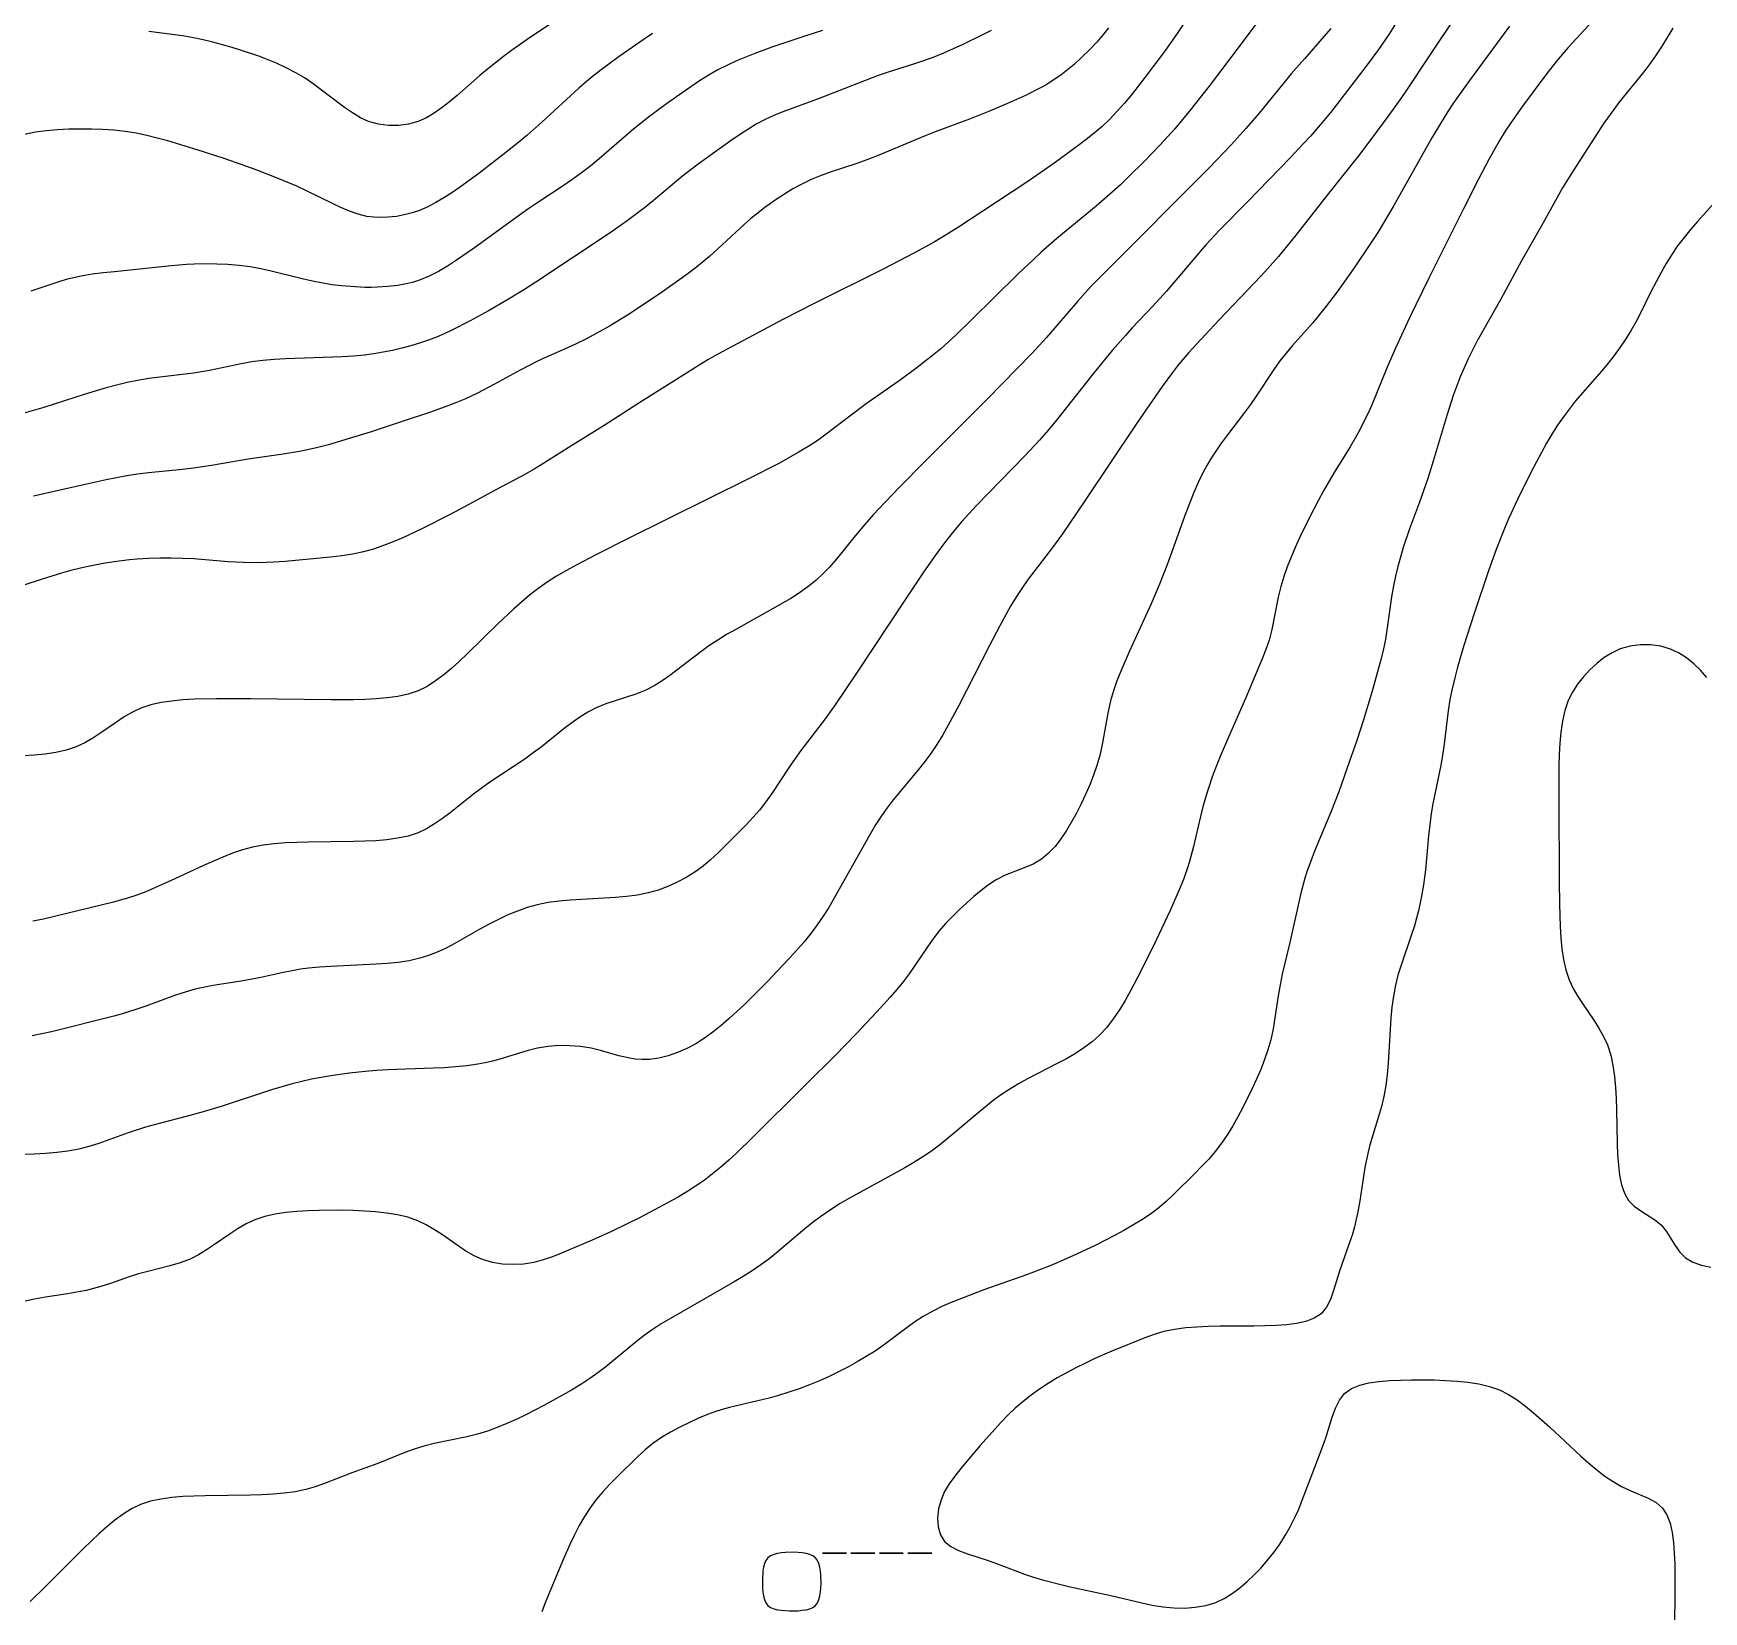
# Model space of a CAD drawing. Header units: metres. Extents: x 560466 to 562029, y 8123360 to 8125060.
# Drawn here: x 561343.6 to 561710.3, y 8123609.7 to 8123956.1 of the extents above; entities that cross this region are included whole.
import ezdxf

# ---------------------------------------------------------------- set-up
doc = ezdxf.new("R2010")
doc.units = ezdxf.units.M
doc.header["$MEASUREMENT"] = 0
doc.layers.add('Unknown_Line_Type', color=7, linetype='Continuous')

msp = doc.modelspace()

# ---------------------------------------------------------------- linework, layer by layer
at = {"layer": 'Unknown_Line_Type', "color": 18, "true_color": 0x000000}
for points in [[(561617.31, 8123965.29, 4135), (561609, 8123954.16, 4135), (561601.75, 8123944.57, 4135), (561597.31, 8123938.89, 4135), (561594.23, 8123935.2, 4135), (561590.94, 8123931.58, 4135), (561587.53, 8123928.06, 4135), (561584.03, 8123924.62, 4135), (561582.26, 8123922.93, 4135), (561580.46, 8123921.27, 4135), (561576.93, 8123918.19, 4135), (561568.33, 8123911.11, 4135), (561564.89, 8123908.09, 4135), (561563.16, 8123906.5, 4135), (561559.75, 8123903.25, 4135), (561549.68, 8123893.33, 4135), (561546.28, 8123890.07, 4135), (561542.81, 8123886.91, 4135), (561541.02, 8123885.39, 4135), (561537.65, 8123882.76, 4135), (561534.2, 8123880.24, 4135), (561526.42, 8123874.78, 4135), (561522.88, 8123872.14, 4135), (561517.68, 8123868.14, 4135), (561515.9, 8123866.87, 4135), (561513.84, 8123865.52, 4135), (561511.72, 8123864.24, 4135), (561507.38, 8123861.82, 4135), (561500.75, 8123858.39, 4135), (561473.89, 8123845.1, 4135), (561467.2, 8123841.73, 4135), (561462.79, 8123839.41, 4135), (561460.62, 8123838.2, 4135), (561458.48, 8123836.95, 4135), (561456.39, 8123835.63, 4135), (561454.36, 8123834.23, 4135), (561452.52, 8123832.8, 4135), (561450.73, 8123831.29, 4135), (561448.99, 8123829.72, 4135), (561445.57, 8123826.48, 4135), (561438.86, 8123819.9, 4135), (561437.16, 8123818.3, 4135), (561435.44, 8123816.77, 4135), (561433.69, 8123815.31, 4135), (561431.89, 8123813.97, 4135), (561430.03, 8123812.79, 4135), (561428.07, 8123811.82, 4135), (561425.89, 8123811.08, 4135), (561423.6, 8123810.57, 4135), (561421.24, 8123810.24, 4135), (561418.83, 8123810.03, 4135), (561416.38, 8123809.9, 4135), (561413.91, 8123809.84, 4135), (561408.92, 8123809.82, 4135), (561391.32, 8123810.04, 4135), (561383.82, 8123810.06, 4135), (561378.87, 8123809.94, 4135), (561376.43, 8123809.8, 4135), (561374.02, 8123809.57, 4135), (561371.67, 8123809.22, 4135), (561369.38, 8123808.71, 4135), (561367.18, 8123807.97, 4135), (561365.33, 8123807.1, 4135), (561363.55, 8123806.07, 4135), (561361.81, 8123804.93, 4135), (561358.38, 8123802.56, 4135), (561356.64, 8123801.42, 4135), (561354.86, 8123800.39, 4135), (561353.01, 8123799.52, 4135), (561350.81, 8123798.78, 4135), (561348.53, 8123798.27, 4135), (561346.17, 8123797.92, 4135), (561343.77, 8123797.69, 4135), (561341.33, 8123797.54, 4135)], [(561689.56, 8123962.79, 4110), (561680.59, 8123953.06, 4110), (561678.04, 8123950.07, 4110), (561675.89, 8123947.36, 4110), (561670.56, 8123940.13, 4110), (561668.01, 8123936.54, 4110), (561666.79, 8123934.71, 4110), (561665.52, 8123932.65, 4110), (561663.14, 8123928.44, 4110), (561660.87, 8123924.15, 4110), (561657.58, 8123917.65, 4110), (561650, 8123902.41, 4110), (561645.74, 8123893.67, 4110), (561642.67, 8123887.07, 4110), (561640.86, 8123882.83, 4110), (561637.54, 8123874.74, 4110), (561636.65, 8123872.75, 4110), (561635.75, 8123870.9, 4110), (561634.81, 8123869.07, 4110), (561633.82, 8123867.27, 4110), (561632.69, 8123865.38, 4110), (561629.21, 8123859.74, 4110), (561626.9, 8123855.72, 4110), (561625.79, 8123853.68, 4110), (561623.66, 8123849.56, 4110), (561621.63, 8123845.39, 4110), (561620.67, 8123843.3, 4110), (561619.76, 8123841.18, 4110), (561618.92, 8123839.06, 4110), (561618.16, 8123836.91, 4110), (561617.5, 8123834.74, 4110), (561616.93, 8123832.38, 4110), (561615.5, 8123825.26, 4110), (561614.9, 8123822.93, 4110), (561614.21, 8123820.87, 4110), (561613.43, 8123818.83, 4110), (561609.77, 8123810.09, 4110), (561606.01, 8123801.64, 4110), (561604.17, 8123797.38, 4110), (561603.28, 8123795.16, 4110), (561602.44, 8123792.92, 4110), (561601.67, 8123790.66, 4110), (561600.96, 8123788.38, 4110), (561600.39, 8123786.3, 4110), (561599.87, 8123784.2, 4110), (561598.33, 8123777.59, 4110), (561597.44, 8123774.31, 4110), (561596.92, 8123772.69, 4110), (561596.1, 8123770.38, 4110), (561595.2, 8123768.11, 4110), (561593.23, 8123763.6, 4110), (561590.07, 8123756.9, 4110), (561586.77, 8123750.28, 4110), (561584.48, 8123745.94, 4110), (561583.29, 8123743.83, 4110), (561582.04, 8123741.77, 4110), (561580.71, 8123739.79, 4110), (561579.28, 8123737.91, 4110), (561577.7, 8123736.19, 4110), (561576.05, 8123734.73, 4110), (561574.26, 8123733.4, 4110), (561572.38, 8123732.18, 4110), (561570.42, 8123731.03, 4110), (561568.42, 8123729.95, 4110), (561561.86, 8123726.63, 4110), (561559.92, 8123725.54, 4110), (561558.02, 8123724.38, 4110), (561556.17, 8123723.15, 4110), (561554.36, 8123721.84, 4110), (561552.64, 8123720.5, 4110), (561550.94, 8123719.11, 4110), (561545.95, 8123714.84, 4110), (561542.56, 8123712.07, 4110), (561540.81, 8123710.76, 4110), (561538.9, 8123709.47, 4110), (561536.94, 8123708.25, 4110), (561534.95, 8123707.09, 4110), (561522.76, 8123700.4, 4110), (561520.77, 8123699.23, 4110), (561518.81, 8123698.01, 4110), (561516.9, 8123696.72, 4110), (561515.15, 8123695.42, 4110), (561513.44, 8123694.06, 4110), (561506.75, 8123688.42, 4110), (561505.04, 8123687.06, 4110), (561503.3, 8123685.75, 4110), (561501.4, 8123684.45, 4110), (561499.46, 8123683.22, 4110), (561497.48, 8123682.03, 4110), (561483.49, 8123674.03, 4110), (561481.46, 8123672.82, 4110), (561479.47, 8123671.54, 4110), (561477.71, 8123670.28, 4110), (561475.99, 8123668.95, 4110), (561469.26, 8123663.4, 4110), (561467.55, 8123662.06, 4110), (561465.78, 8123660.79, 4110), (561463.8, 8123659.51, 4110), (561461.76, 8123658.3, 4110), (561455.68, 8123654.93, 4110), (561451.69, 8123652.84, 4110), (561449.62, 8123651.84, 4110), (561447.53, 8123650.91, 4110), (561445.41, 8123650.04, 4110), (561443.27, 8123649.27, 4110), (561441.11, 8123648.6, 4110), (561438.75, 8123648.03, 4110), (561431.62, 8123646.59, 4110), (561429.29, 8123645.99, 4110), (561427.22, 8123645.32, 4110), (561425.18, 8123644.55, 4110), (561419.22, 8123642.19, 4110), (561413.52, 8123640.1, 4110), (561407.54, 8123637.79, 4110), (561405.49, 8123637.06, 4110), (561403.41, 8123636.45, 4110), (561401.05, 8123635.95, 4110), (561398.64, 8123635.62, 4110), (561396.2, 8123635.4, 4110), (561393.74, 8123635.26, 4110), (561391.26, 8123635.19, 4110), (561381.29, 8123635.08, 4110), (561378.82, 8123635.02, 4110), (561376.37, 8123634.9, 4110), (561373.96, 8123634.7, 4110), (561371.59, 8123634.37, 4110), (561369.3, 8123633.88, 4110), (561367.11, 8123633.15, 4110), (561365.15, 8123632.19, 4110), (561363.28, 8123631.02, 4110), (561361.47, 8123629.69, 4110), (561359.72, 8123628.24, 4110), (561357.99, 8123626.71, 4110), (561354.61, 8123623.49, 4110), (561346.26, 8123615.16, 4110), (561342.86, 8123611.88, 4110)], [(561463.09, 8123962.23, 4165), (561451.98, 8123954.77, 4165), (561448.57, 8123952.41, 4165), (561446.79, 8123951.09, 4165), (561443.3, 8123948.31, 4165), (561441.6, 8123946.87, 4165), (561436.64, 8123942.54, 4165), (561434.98, 8123941.15, 4165), (561433.31, 8123939.84, 4165), (561431.61, 8123938.64, 4165), (561429.87, 8123937.6, 4165), (561428.06, 8123936.78, 4165), (561425.93, 8123936.18, 4165), (561423.74, 8123935.9, 4165), (561421.53, 8123935.91, 4165), (561419.33, 8123936.21, 4165), (561417.2, 8123936.82, 4165), (561415.38, 8123937.64, 4165), (561413.62, 8123938.67, 4165), (561411.9, 8123939.85, 4165), (561405.05, 8123945.06, 4165), (561403.25, 8123946.29, 4165), (561401.22, 8123947.5, 4165), (561399.12, 8123948.6, 4165), (561396.97, 8123949.6, 4165), (561394.77, 8123950.51, 4165), (561393.08, 8123951.13, 4165), (561389.31, 8123952.4, 4165), (561387.22, 8123953.05, 4165), (561383.01, 8123954.23, 4165), (561380.89, 8123954.74, 4165), (561378.76, 8123955.18, 4165), (561376.31, 8123955.59, 4165), (561368.93, 8123956.56, 4165)], [(561596.03, 8123958.13, 4140), (561594.71, 8123956.13, 4140), (561591.95, 8123952.2, 4140), (561587.64, 8123946.43, 4140), (561584.67, 8123942.67, 4140), (561583.15, 8123940.84, 4140), (561581.58, 8123939.05, 4140), (561579.95, 8123937.33, 4140), (561578.25, 8123935.69, 4140), (561576.54, 8123934.22, 4140), (561574.77, 8123932.83, 4140), (561572.95, 8123931.47, 4140), (561567.94, 8123927.83, 4140), (561564.81, 8123925.62, 4140), (561561.71, 8123923.51, 4140), (561552.09, 8123917.1, 4140), (561546.69, 8123913.6, 4140), (561543.05, 8123911.35, 4140), (561541.2, 8123910.26, 4140), (561536.89, 8123907.87, 4140), (561530.33, 8123904.47, 4140), (561514.89, 8123896.74, 4140), (561508.3, 8123893.39, 4140), (561493.74, 8123885.61, 4140), (561491.67, 8123884.44, 4140), (561489.78, 8123883.31, 4140), (561484.19, 8123879.76, 4140), (561477.36, 8123875.49, 4140), (561468.92, 8123870.04, 4140), (561461.02, 8123865.19, 4140), (561455.43, 8123861.64, 4140), (561453.54, 8123860.5, 4140), (561451.46, 8123859.33, 4140), (561445.15, 8123855.94, 4140), (561439.22, 8123852.68, 4140), (561435.11, 8123850.51, 4140), (561428.88, 8123847.38, 4140), (561424.68, 8123845.43, 4140), (561422.56, 8123844.52, 4140), (561420.43, 8123843.68, 4140), (561418.28, 8123842.94, 4140), (561416.09, 8123842.31, 4140), (561413.7, 8123841.81, 4140), (561411.28, 8123841.44, 4140), (561408.84, 8123841.15, 4140), (561398.85, 8123840.21, 4140), (561396.38, 8123840.05, 4140), (561393.04, 8123839.92, 4140), (561389.7, 8123839.95, 4140), (561386.35, 8123840.14, 4140), (561378.79, 8123840.75, 4140), (561376.31, 8123840.88, 4140), (561373.83, 8123840.95, 4140), (561371.35, 8123840.95, 4140), (561368.87, 8123840.88, 4140), (561366.4, 8123840.71, 4140), (561364.71, 8123840.55, 4140), (561361.33, 8123840.11, 4140), (561358.88, 8123839.73, 4140), (561355.59, 8123839.11, 4140), (561353.95, 8123838.74, 4140), (561351.83, 8123838.21, 4140), (561349.73, 8123837.62, 4140), (561345.54, 8123836.34, 4140), (561336.83, 8123833.47, 4140)], [(561656.1, 8123960.18, 4120), (561650.11, 8123951.31, 4120), (561645.09, 8123943.69, 4120), (561643.83, 8123941.84, 4120), (561641.24, 8123938.2, 4120), (561637.27, 8123932.82, 4120), (561634.55, 8123929.25, 4120), (561627.65, 8123920.6, 4120), (561620.79, 8123911.81, 4120), (561617.02, 8123907.19, 4120), (561614.59, 8123904.43, 4120), (561613.09, 8123902.81, 4120), (561603.93, 8123893.26, 4120), (561599.91, 8123888.96, 4120), (561597.27, 8123886.06, 4120), (561596, 8123884.58, 4120), (561594.82, 8123883.14, 4120), (561593.68, 8123881.67, 4120), (561591.47, 8123878.65, 4120), (561585.89, 8123870.58, 4120), (561574.32, 8123853.3, 4120), (561569.56, 8123846.3, 4120), (561567.37, 8123843.26, 4120), (561562.03, 8123836.3, 4120), (561560.76, 8123834.52, 4120), (561559.43, 8123832.48, 4120), (561558.16, 8123830.39, 4120), (561555.77, 8123826.11, 4120), (561553.5, 8123821.74, 4120), (561546.81, 8123808.56, 4120), (561544.47, 8123804.24, 4120), (561543.25, 8123802.12, 4120), (561541.97, 8123800.05, 4120), (561540.61, 8123798.03, 4120), (561539.31, 8123796.28, 4120), (561537.96, 8123794.56, 4120), (561532.39, 8123787.84, 4120), (561531.06, 8123786.12, 4120), (561529.8, 8123784.35, 4120), (561528.52, 8123782.36, 4120), (561527.32, 8123780.32, 4120), (561520.55, 8123768.28, 4120), (561518.22, 8123764.27, 4120), (561517, 8123762.32, 4120), (561515.7, 8123760.41, 4120), (561514.29, 8123758.54, 4120), (561512.81, 8123756.72, 4120), (561509.7, 8123753.2, 4120), (561508.09, 8123751.47, 4120), (561504.82, 8123748.06, 4120), (561499.79, 8123743.04, 4120), (561496.35, 8123739.83, 4120), (561494.59, 8123738.3, 4120), (561492.78, 8123736.85, 4120), (561490.92, 8123735.51, 4120), (561489.01, 8123734.32, 4120), (561487.05, 8123733.28, 4120), (561485.04, 8123732.39, 4120), (561483, 8123731.66, 4120), (561480.93, 8123731.13, 4120), (561478.84, 8123730.85, 4120), (561477.29, 8123730.83, 4120), (561475.73, 8123730.96, 4120), (561474.18, 8123731.21, 4120), (561472.15, 8123731.69, 4120), (561468.09, 8123732.82, 4120), (561466.03, 8123733.32, 4120), (561463.7, 8123733.69, 4120), (561461.35, 8123733.88, 4120), (561458.98, 8123733.9, 4120), (561456.62, 8123733.73, 4120), (561454.29, 8123733.37, 4120), (561452.22, 8123732.87, 4120), (561446.03, 8123730.95, 4120), (561444.43, 8123730.52, 4120), (561442.8, 8123730.14, 4120), (561441.16, 8123729.82, 4120), (561438.73, 8123729.47, 4120), (561436.29, 8123729.22, 4120), (561433.82, 8123729.05, 4120), (561431.34, 8123728.93, 4120), (561421.38, 8123728.58, 4120), (561418.9, 8123728.44, 4120), (561416.42, 8123728.25, 4120), (561413.02, 8123727.86, 4120), (561408.88, 8123727.27, 4120), (561404.63, 8123726.51, 4120), (561402.52, 8123726.05, 4120), (561400.42, 8123725.53, 4120), (561398.12, 8123724.88, 4120), (561395.84, 8123724.17, 4120), (561385.04, 8123720.62, 4120), (561380.85, 8123719.35, 4120), (561377.12, 8123718.33, 4120), (561371.47, 8123716.91, 4120), (561368.2, 8123715.99, 4120), (561364.4, 8123714.74, 4120), (561357.92, 8123712.43, 4120), (561355.75, 8123711.75, 4120), (561353.55, 8123711.18, 4120), (561351.15, 8123710.74, 4120), (561348.72, 8123710.43, 4120), (561346.26, 8123710.23, 4120), (561343.78, 8123710.1, 4120), (561338.8, 8123709.99, 4120)], [(561553.92, 8123956.81, 4150), (561551.87, 8123955.73, 4150), (561547.7, 8123953.7, 4150), (561543.45, 8123951.83, 4150), (561541.29, 8123950.96, 4150), (561539.02, 8123950.13, 4150), (561537.04, 8123949.46, 4150), (561531.07, 8123947.55, 4150), (561529.09, 8123946.87, 4150), (561524.75, 8123945.24, 4150), (561516.13, 8123941.82, 4150), (561508.15, 8123938.89, 4150), (561506.2, 8123938.09, 4150), (561504.29, 8123937.21, 4150), (561502.32, 8123936.18, 4150), (561500.45, 8123935.06, 4150), (561498.62, 8123933.87, 4150), (561496.82, 8123932.64, 4150), (561493.18, 8123930.08, 4150), (561489.53, 8123927.43, 4150), (561486.19, 8123924.86, 4150), (561479.23, 8123919.03, 4150), (561477.51, 8123917.64, 4150), (561474, 8123914.96, 4150), (561470.25, 8123912.36, 4150), (561453.91, 8123901.54, 4150), (561451.43, 8123899.93, 4150), (561447.53, 8123897.55, 4150), (561443.49, 8123895.24, 4150), (561439.47, 8123893.04, 4150), (561435.46, 8123890.98, 4150), (561433.76, 8123890.19, 4150), (561432.07, 8123889.46, 4150), (561430.36, 8123888.78, 4150), (561428.62, 8123888.17, 4150), (561426.47, 8123887.52, 4150), (561424.47, 8123887, 4150), (561422.45, 8123886.54, 4150), (561420.41, 8123886.13, 4150), (561418.37, 8123885.79, 4150), (561416.31, 8123885.52, 4150), (561413.84, 8123885.28, 4150), (561411.36, 8123885.13, 4150), (561398.91, 8123884.69, 4150), (561396.44, 8123884.55, 4150), (561393.98, 8123884.33, 4150), (561391.53, 8123884.02, 4150), (561389.2, 8123883.61, 4150), (561382.25, 8123882.15, 4150), (561380.49, 8123881.84, 4150), (561378.73, 8123881.56, 4150), (561376.28, 8123881.24, 4150), (561368.92, 8123880.36, 4150), (561366.48, 8123879.97, 4150), (561364.16, 8123879.49, 4150), (561361.86, 8123878.93, 4150), (561359.56, 8123878.3, 4150), (561354.99, 8123876.93, 4150), (561345.87, 8123874.03, 4150), (561341.29, 8123872.69, 4150)], [(561667.72, 8123957.7, 4115), (561658.89, 8123945.8, 4115), (561656.48, 8123942.41, 4115), (561655.3, 8123940.7, 4115), (561654.15, 8123938.97, 4115), (561652.53, 8123936.38, 4115), (561650.66, 8123933.24, 4115), (561642.3, 8123918.38, 4115), (561639.98, 8123914.4, 4115), (561638.77, 8123912.46, 4115), (561637.17, 8123909.98, 4115), (561633.59, 8123904.65, 4115), (561629.87, 8123899.41, 4115), (561627.23, 8123895.95, 4115), (561624.43, 8123892.54, 4115), (561620.08, 8123887.62, 4115), (561618.66, 8123885.97, 4115), (561617.31, 8123884.27, 4115), (561615.94, 8123882.37, 4115), (561612.07, 8123876.47, 4115), (561610.82, 8123874.66, 4115), (561609.53, 8123872.89, 4115), (561605.55, 8123867.69, 4115), (561604.26, 8123865.93, 4115), (561603.21, 8123864.41, 4115), (561602.21, 8123862.85, 4115), (561601.27, 8123861.26, 4115), (561600.39, 8123859.63, 4115), (561599.35, 8123857.51, 4115), (561598.4, 8123855.34, 4115), (561596.66, 8123850.91, 4115), (561592.61, 8123839.65, 4115), (561590.87, 8123835.19, 4115), (561589.02, 8123830.92, 4115), (561584.16, 8123820.37, 4115), (561582.34, 8123816.12, 4115), (561581.51, 8123813.98, 4115), (561580.77, 8123811.82, 4115), (561580.13, 8123809.63, 4115), (561579.59, 8123807.25, 4115), (561578.29, 8123800.01, 4115), (561577.75, 8123797.63, 4115), (561577.11, 8123795.44, 4115), (561576.37, 8123793.29, 4115), (561575.53, 8123791.16, 4115), (561574.62, 8123789.06, 4115), (561573.65, 8123787, 4115), (561572.63, 8123784.98, 4115), (561571.55, 8123783.01, 4115), (561570.42, 8123781.11, 4115), (561569.21, 8123779.31, 4115), (561567.92, 8123777.64, 4115), (561566.51, 8123776.14, 4115), (561564.96, 8123774.86, 4115), (561563.11, 8123773.78, 4115), (561561.12, 8123772.91, 4115), (561557, 8123771.3, 4115), (561555.01, 8123770.32, 4115), (561553.31, 8123769.24, 4115), (561551.69, 8123767.99, 4115), (561550.11, 8123766.63, 4115), (561546.97, 8123763.77, 4115), (561545.41, 8123762.29, 4115), (561543.91, 8123760.76, 4115), (561542.49, 8123759.14, 4115), (561541.08, 8123757.31, 4115), (561539.76, 8123755.39, 4115), (561537.16, 8123751.49, 4115), (561535.89, 8123749.7, 4115), (561534.55, 8123747.95, 4115), (561533.18, 8123746.25, 4115), (561531.75, 8123744.58, 4115), (561528.8, 8123741.32, 4115), (561524.27, 8123736.51, 4115), (561519.65, 8123731.71, 4115), (561513.12, 8123725.29, 4115), (561501.41, 8123713.65, 4115), (561498.01, 8123710.39, 4115), (561496.29, 8123708.79, 4115), (561494.53, 8123707.24, 4115), (561492.73, 8123705.75, 4115), (561490.88, 8123704.33, 4115), (561488.98, 8123703.02, 4115), (561487.03, 8123701.78, 4115), (561485.03, 8123700.6, 4115), (561480.95, 8123698.36, 4115), (561476.81, 8123696.2, 4115), (561470.52, 8123693.11, 4115), (561466.29, 8123691.17, 4115), (561459.57, 8123688.36, 4115), (561457.55, 8123687.56, 4115), (561455.52, 8123686.86, 4115), (561453.48, 8123686.31, 4115), (561451.19, 8123685.94, 4115), (561448.89, 8123685.83, 4115), (561446.6, 8123685.94, 4115), (561444.36, 8123686.31, 4115), (561442.19, 8123686.96, 4115), (561440.35, 8123687.79, 4115), (561438.57, 8123688.8, 4115), (561436.84, 8123689.94, 4115), (561433.4, 8123692.34, 4115), (561431.65, 8123693.5, 4115), (561429.86, 8123694.56, 4115), (561428.01, 8123695.46, 4115), (561425.8, 8123696.23, 4115), (561423.5, 8123696.77, 4115), (561421.14, 8123697.15, 4115), (561418.73, 8123697.42, 4115), (561416.28, 8123697.59, 4115), (561413.82, 8123697.7, 4115), (561411.34, 8123697.76, 4115), (561406.37, 8123697.73, 4115), (561403.91, 8123697.65, 4115), (561401.46, 8123697.5, 4115), (561399.05, 8123697.26, 4115), (561396.69, 8123696.9, 4115), (561394.39, 8123696.39, 4115), (561392.19, 8123695.65, 4115), (561390.33, 8123694.78, 4115), (561388.54, 8123693.74, 4115), (561386.8, 8123692.6, 4115), (561383.35, 8123690.21, 4115), (561381.62, 8123689.05, 4115), (561379.84, 8123687.98, 4115), (561378, 8123687.05, 4115), (561375.83, 8123686.22, 4115), (561373.58, 8123685.55, 4115), (561368.97, 8123684.41, 4115), (561366.66, 8123683.78, 4115), (561364.6, 8123683.12, 4115), (561360.48, 8123681.7, 4115), (561358.39, 8123681.02, 4115), (561356.78, 8123680.57, 4115), (561355.15, 8123680.17, 4115), (561353.5, 8123679.82, 4115), (561351.07, 8123679.41, 4115), (561346.21, 8123678.68, 4115), (561343.81, 8123678.25, 4115), (561341.45, 8123677.7, 4115)], [(561516.88, 8123956.81, 4155), (561513.19, 8123955.61, 4155), (561505.76, 8123953.09, 4155), (561502, 8123951.73, 4155), (561500.14, 8123951.01, 4155), (561497.97, 8123950.09, 4155), (561495.85, 8123949.1, 4155), (561493.76, 8123948.04, 4155), (561491.72, 8123946.89, 4155), (561489.86, 8123945.74, 4155), (561486.23, 8123943.26, 4155), (561482.61, 8123940.66, 4155), (561478.97, 8123937.98, 4155), (561477.19, 8123936.6, 4155), (561474.91, 8123934.74, 4155), (561467.81, 8123928.59, 4155), (561466, 8123927.1, 4155), (561463.67, 8123925.3, 4155), (561461.82, 8123923.97, 4155), (561459.94, 8123922.69, 4155), (561454.11, 8123918.88, 4155), (561452.12, 8123917.52, 4155), (561448.2, 8123914.73, 4155), (561440.44, 8123909.06, 4155), (561436.52, 8123906.33, 4155), (561434.54, 8123905.05, 4155), (561432.52, 8123903.87, 4155), (561430.46, 8123902.81, 4155), (561428.34, 8123901.94, 4155), (561427.07, 8123901.53, 4155), (561425.78, 8123901.2, 4155), (561423.6, 8123900.8, 4155), (561421.38, 8123900.54, 4155), (561419.14, 8123900.41, 4155), (561417.78, 8123900.38, 4155), (561416.41, 8123900.39, 4155), (561413.29, 8123900.55, 4155), (561411.25, 8123900.73, 4155), (561409.2, 8123900.97, 4155), (561407.17, 8123901.28, 4155), (561404.88, 8123901.74, 4155), (561402.6, 8123902.26, 4155), (561395.79, 8123903.96, 4155), (561393.51, 8123904.47, 4155), (561391.22, 8123904.88, 4155), (561388.77, 8123905.2, 4155), (561386.3, 8123905.4, 4155), (561383.83, 8123905.51, 4155), (561381.35, 8123905.52, 4155), (561378.87, 8123905.46, 4155), (561377.19, 8123905.37, 4155), (561373.85, 8123905.11, 4155), (561361.36, 8123903.83, 4155), (561358.91, 8123903.57, 4155), (561356.47, 8123903.26, 4155), (561354.06, 8123902.85, 4155), (561352.42, 8123902.5, 4155), (561350.8, 8123902.09, 4155), (561349.19, 8123901.63, 4155), (561343, 8123899.58, 4155)], [(561643.8, 8123960.03, 4125), (561641.19, 8123955.93, 4125), (561638.95, 8123952.62, 4125), (561636.48, 8123949.22, 4125), (561628.75, 8123939.24, 4125), (561626.57, 8123936.55, 4125), (561623.99, 8123933.58, 4125), (561622.5, 8123931.96, 4125), (561619.47, 8123928.75, 4125), (561610.24, 8123919.24, 4125), (561604.05, 8123912.93, 4125), (561601.05, 8123909.7, 4125), (561598.14, 8123906.34, 4125), (561592.4, 8123899.55, 4125), (561589.42, 8123896.27, 4125), (561584.86, 8123891.48, 4125), (561583.37, 8123889.85, 4125), (561580.47, 8123886.52, 4125), (561579.05, 8123884.83, 4125), (561576.25, 8123881.36, 4125), (561569.37, 8123872.6, 4125), (561567.94, 8123870.84, 4125), (561566.03, 8123868.6, 4125), (561564.47, 8123866.84, 4125), (561561.26, 8123863.41, 4125), (561550.61, 8123852.41, 4125), (561547.44, 8123848.95, 4125), (561545.92, 8123847.16, 4125), (561544.45, 8123845.31, 4125), (561543.02, 8123843.43, 4125), (561541.63, 8123841.52, 4125), (561538.92, 8123837.64, 4125), (561534.95, 8123831.73, 4125), (561524.47, 8123815.9, 4125), (561519.64, 8123808.72, 4125), (561517.47, 8123805.66, 4125), (561512.13, 8123798.68, 4125), (561510.83, 8123796.92, 4125), (561509.53, 8123795.02, 4125), (561505.73, 8123789.28, 4125), (561504.41, 8123787.41, 4125), (561503.02, 8123785.62, 4125), (561501.58, 8123783.97, 4125), (561500.06, 8123782.38, 4125), (561493.87, 8123776.17, 4125), (561492.28, 8123774.68, 4125), (561490.62, 8123773.29, 4125), (561488.81, 8123771.98, 4125), (561486.9, 8123770.81, 4125), (561484.92, 8123769.76, 4125), (561482.87, 8123768.84, 4125), (561480.77, 8123768.05, 4125), (561478.61, 8123767.43, 4125), (561476.24, 8123766.95, 4125), (561473.82, 8123766.62, 4125), (561471.37, 8123766.41, 4125), (561463.94, 8123766.01, 4125), (561461.47, 8123765.86, 4125), (561459.02, 8123765.64, 4125), (561456.6, 8123765.31, 4125), (561454.21, 8123764.83, 4125), (561452.03, 8123764.22, 4125), (561449.89, 8123763.46, 4125), (561447.79, 8123762.59, 4125), (561445.71, 8123761.63, 4125), (561443.66, 8123760.6, 4125), (561441.64, 8123759.51, 4125), (561435.96, 8123756.26, 4125), (561434.04, 8123755.26, 4125), (561432.22, 8123754.42, 4125), (561430.36, 8123753.69, 4125), (561428.46, 8123753.09, 4125), (561426.11, 8123752.56, 4125), (561423.71, 8123752.19, 4125), (561421.28, 8123751.94, 4125), (561418.82, 8123751.77, 4125), (561408.91, 8123751.31, 4125), (561406.44, 8123751.14, 4125), (561403.98, 8123750.9, 4125), (561402.21, 8123750.66, 4125), (561400.44, 8123750.36, 4125), (561398.12, 8123749.9, 4125), (561393.5, 8123748.88, 4125), (561391.18, 8123748.41, 4125), (561388.76, 8123748, 4125), (561383.91, 8123747.25, 4125), (561381.51, 8123746.83, 4125), (561379.12, 8123746.3, 4125), (561376.93, 8123745.68, 4125), (561374.76, 8123744.96, 4125), (561368.29, 8123742.59, 4125), (561366.11, 8123741.83, 4125), (561362.86, 8123740.83, 4125), (561361.22, 8123740.39, 4125), (561347.57, 8123736.97, 4125), (561345.45, 8123736.48, 4125), (561343.33, 8123736.05, 4125)], [(561628.44, 8123957.22, 4130), (561627.02, 8123955.54, 4130), (561622.66, 8123950.59, 4130), (561619.78, 8123947.24, 4130), (561612.72, 8123938.63, 4130), (561609.84, 8123935.23, 4130), (561606.67, 8123931.75, 4130), (561601.77, 8123926.66, 4130), (561578.9, 8123903.7, 4130), (561575.81, 8123900.54, 4130), (561572.84, 8123897.28, 4130), (561566.06, 8123889.41, 4130), (561562.89, 8123885.94, 4130), (561559.63, 8123882.54, 4130), (561553.01, 8123875.83, 4130), (561539.23, 8123862.1, 4130), (561533.87, 8123856.62, 4130), (561530.62, 8123853.22, 4130), (561528.01, 8123850.43, 4130), (561526.06, 8123848.23, 4130), (561523.76, 8123845.46, 4130), (561521.1, 8123842.17, 4130), (561519.75, 8123840.55, 4130), (561518.37, 8123838.97, 4130), (561516.93, 8123837.46, 4130), (561515.41, 8123836.03, 4130), (561513.66, 8123834.62, 4130), (561511.8, 8123833.31, 4130), (561509.88, 8123832.08, 4130), (561505.91, 8123829.77, 4130), (561497.81, 8123825.3, 4130), (561495.81, 8123824.14, 4130), (561493.85, 8123822.93, 4130), (561491.93, 8123821.67, 4130), (561490.17, 8123820.4, 4130), (561483.35, 8123815.18, 4130), (561481.62, 8123813.97, 4130), (561479.86, 8123812.88, 4130), (561478.04, 8123811.93, 4130), (561475.9, 8123811.06, 4130), (561469.28, 8123808.93, 4130), (561467.14, 8123808.06, 4130), (561465.32, 8123807.11, 4130), (561463.57, 8123806, 4130), (561461.85, 8123804.79, 4130), (561460.16, 8123803.5, 4130), (561455.08, 8123799.47, 4130), (561453.35, 8123798.16, 4130), (561451.47, 8123796.83, 4130), (561443.79, 8123791.73, 4130), (561441.92, 8123790.39, 4130), (561440.19, 8123789.08, 4130), (561435.12, 8123785.04, 4130), (561433.42, 8123783.76, 4130), (561431.69, 8123782.58, 4130), (561429.91, 8123781.52, 4130), (561428.06, 8123780.64, 4130), (561425.86, 8123779.92, 4130), (561423.56, 8123779.43, 4130), (561421.2, 8123779.1, 4130), (561418.79, 8123778.9, 4130), (561416.34, 8123778.78, 4130), (561413.87, 8123778.71, 4130), (561403.91, 8123778.61, 4130), (561401.42, 8123778.54, 4130), (561398.95, 8123778.42, 4130), (561396.49, 8123778.22, 4130), (561394.06, 8123777.91, 4130), (561391.66, 8123777.45, 4130), (561389.47, 8123776.86, 4130), (561387.31, 8123776.13, 4130), (561385.18, 8123775.3, 4130), (561380.94, 8123773.46, 4130), (561374.63, 8123770.5, 4130), (561370.39, 8123768.59, 4130), (561368.25, 8123767.7, 4130), (561366.08, 8123766.88, 4130), (561364.46, 8123766.33, 4130), (561361.19, 8123765.38, 4130), (561345.77, 8123761.68, 4130), (561343.48, 8123761.2, 4130)], [(561579.66, 8123957.36, 4145), (561578.59, 8123956.01, 4145), (561577.08, 8123954.24, 4145), (561575.48, 8123952.54, 4145), (561573.83, 8123950.9, 4145), (561572.1, 8123949.34, 4145), (561570.31, 8123947.86, 4145), (561569.16, 8123946.98, 4145), (561567.97, 8123946.14, 4145), (561566.08, 8123944.95, 4145), (561564.55, 8123944.09, 4145), (561561.4, 8123942.51, 4145), (561557.46, 8123940.72, 4145), (561553.19, 8123938.89, 4145), (561549.14, 8123937.3, 4145), (561541.56, 8123934.5, 4145), (561539.41, 8123933.64, 4145), (561528.72, 8123929.18, 4145), (561526.57, 8123928.36, 4145), (561524.41, 8123927.6, 4145), (561518.52, 8123925.7, 4145), (561516.55, 8123924.97, 4145), (561514.36, 8123924.05, 4145), (561512.34, 8123923.07, 4145), (561510.37, 8123921.99, 4145), (561508.51, 8123920.85, 4145), (561506.68, 8123919.66, 4145), (561504.17, 8123917.9, 4145), (561502.63, 8123916.71, 4145), (561501.12, 8123915.48, 4145), (561499.65, 8123914.2, 4145), (561494.82, 8123909.7, 4145), (561492.09, 8123907.24, 4145), (561489.18, 8123904.85, 4145), (561487.35, 8123903.45, 4145), (561485.5, 8123902.08, 4145), (561481.73, 8123899.42, 4145), (561477.91, 8123896.83, 4145), (561474.04, 8123894.31, 4145), (561470.12, 8123891.89, 4145), (561468.14, 8123890.74, 4145), (561464.75, 8123888.93, 4145), (561461.55, 8123887.43, 4145), (561456.05, 8123885.01, 4145), (561454.24, 8123884.17, 4145), (561450.46, 8123882.22, 4145), (561444.87, 8123879.12, 4145), (561441.11, 8123877.14, 4145), (561438.31, 8123875.84, 4145), (561436.46, 8123875.07, 4145), (561434.59, 8123874.35, 4145), (561430.8, 8123873, 4145), (561424.35, 8123870.83, 4145), (561417.52, 8123868.6, 4145), (561412.95, 8123867.17, 4145), (561408.37, 8123865.84, 4145), (561406.06, 8123865.23, 4145), (561403.75, 8123864.69, 4145), (561401.98, 8123864.34, 4145), (561398.46, 8123863.75, 4145), (561390.75, 8123862.66, 4145), (561382.72, 8123861.29, 4145), (561378.76, 8123860.67, 4145), (561376.3, 8123860.37, 4145), (561368.89, 8123859.64, 4145), (561366.43, 8123859.34, 4145), (561364.13, 8123858.98, 4145), (561359.55, 8123858.11, 4145), (561354.99, 8123857.11, 4145), (561345.86, 8123855.03, 4145), (561343.58, 8123854.54, 4145)], [(561703.6, 8123957.27, 4105), (561701.06, 8123953.22, 4105), (561699.74, 8123951.21, 4105), (561698.49, 8123949.46, 4105), (561697.18, 8123947.74, 4105), (561691.72, 8123940.94, 4105), (561690.61, 8123939.45, 4105), (561688.45, 8123936.41, 4105), (561686.29, 8123933.13, 4105), (561681.68, 8123925.96, 4105), (561679.35, 8123922.21, 4105), (561678.18, 8123920.14, 4105), (561674.75, 8123913.87, 4105), (561670.32, 8123906.2, 4105), (561665.83, 8123897.76, 4105), (561660.57, 8123888.48, 4105), (561659.57, 8123886.61, 4105), (561658.62, 8123884.7, 4105), (561657.72, 8123882.72, 4105), (561656.89, 8123880.71, 4105), (561655.37, 8123876.61, 4105), (561653.99, 8123872.46, 4105), (561650.93, 8123862.19, 4105), (561649.74, 8123858.45, 4105), (561647.91, 8123853.2, 4105), (561645.77, 8123847.4, 4105), (561644.38, 8123843.26, 4105), (561643.75, 8123841.18, 4105), (561643.17, 8123839.08, 4105), (561642.65, 8123836.98, 4105), (561642.21, 8123834.86, 4105), (561641.8, 8123832.43, 4105), (561640.8, 8123825.11, 4105), (561640.39, 8123822.68, 4105), (561639.88, 8123820.37, 4105), (561639.3, 8123818.07, 4105), (561637.52, 8123811.75, 4105), (561635.63, 8123805.46, 4105), (561634.15, 8123800.91, 4105), (561632.61, 8123796.37, 4105), (561630.2, 8123789.61, 4105), (561628.48, 8123785.15, 4105), (561624.92, 8123776.59, 4105), (561624.08, 8123774.43, 4105), (561623.31, 8123772.26, 4105), (561622.79, 8123770.64, 4105), (561621.9, 8123767.36, 4105), (561619.49, 8123756.54, 4105), (561617.81, 8123749.61, 4105), (561617.33, 8123747.29, 4105), (561616.92, 8123744.86, 4105), (561616.2, 8123739.99, 4105), (561615.79, 8123737.58, 4105), (561615.27, 8123735.19, 4105), (561614.65, 8123733, 4105), (561613.91, 8123730.84, 4105), (561613.08, 8123728.7, 4105), (561612.18, 8123726.58, 4105), (561611.22, 8123724.48, 4105), (561609.17, 8123720.34, 4105), (561608.09, 8123718.31, 4105), (561606.95, 8123716.31, 4105), (561605.75, 8123714.36, 4105), (561604.48, 8123712.47, 4105), (561603.11, 8123710.66, 4105), (561601.67, 8123709.01, 4105), (561600.16, 8123707.43, 4105), (561598.61, 8123705.87, 4105), (561593.93, 8123701.22, 4105), (561592.34, 8123699.72, 4105), (561590.69, 8123698.29, 4105), (561588.88, 8123696.93, 4105), (561586.98, 8123695.66, 4105), (561585.03, 8123694.46, 4105), (561583.03, 8123693.32, 4105), (561580.99, 8123692.22, 4105), (561576.85, 8123690.11, 4105), (561572.65, 8123688.1, 4105), (561568.4, 8123686.2, 4105), (561566.25, 8123685.31, 4105), (561561.63, 8123683.55, 4105), (561552.31, 8123680.27, 4105), (561547.71, 8123678.57, 4105), (561545.44, 8123677.67, 4105), (561543.22, 8123676.7, 4105), (561541.05, 8123675.64, 4105), (561538.96, 8123674.47, 4105), (561537.16, 8123673.29, 4105), (561535.42, 8123672.03, 4105), (561531.97, 8123669.38, 4105), (561530.2, 8123668.08, 4105), (561528.39, 8123666.84, 4105), (561526.45, 8123665.62, 4105), (561524.46, 8123664.45, 4105), (561522.44, 8123663.35, 4105), (561520.38, 8123662.29, 4105), (561518.3, 8123661.29, 4105), (561516.19, 8123660.34, 4105), (561513.98, 8123659.43, 4105), (561511.74, 8123658.58, 4105), (561509.48, 8123657.81, 4105), (561507.2, 8123657.1, 4105), (561505.12, 8123656.54, 4105), (561496.43, 8123654.45, 4105), (561494.81, 8123653.99, 4105), (561493.2, 8123653.49, 4105), (561491.62, 8123652.92, 4105), (561489.6, 8123652.09, 4105), (561487.63, 8123651.18, 4105), (561485.53, 8123650.15, 4105), (561483.47, 8123649.05, 4105), (561481.48, 8123647.85, 4105), (561479.58, 8123646.54, 4105), (561477.9, 8123645.17, 4105), (561476.3, 8123643.7, 4105), (561471.63, 8123639.08, 4105), (561470.09, 8123637.52, 4105), (561468.59, 8123635.92, 4105), (561467.18, 8123634.25, 4105), (561465.84, 8123632.42, 4105), (561464.6, 8123630.5, 4105), (561463.45, 8123628.52, 4105), (561462.38, 8123626.48, 4105), (561461.37, 8123624.4, 4105), (561459.75, 8123620.73, 4105), (561455.96, 8123611.55, 4105), (561455.23, 8123609.58, 4105)], [(561479.51, 8123956.15, 4160), (561477.69, 8123954.91, 4160), (561472.22, 8123951.06, 4160), (561468.53, 8123948.39, 4160), (561466.73, 8123947, 4160), (561465.03, 8123945.6, 4160), (561463.37, 8123944.15, 4160), (561455.24, 8123936.66, 4160), (561451.9, 8123933.72, 4160), (561450.18, 8123932.28, 4160), (561446.69, 8123929.46, 4160), (561441.36, 8123925.35, 4160), (561437.15, 8123922.28, 4160), (561435.45, 8123921.12, 4160), (561433.72, 8123920.01, 4160), (561431.98, 8123918.99, 4160), (561430.2, 8123918.07, 4160), (561428.38, 8123917.28, 4160), (561426.72, 8123916.72, 4160), (561425.02, 8123916.29, 4160), (561423.31, 8123915.97, 4160), (561421.44, 8123915.76, 4160), (561419.89, 8123915.7, 4160), (561418.34, 8123915.77, 4160), (561416.81, 8123915.97, 4160), (561414.89, 8123916.44, 4160), (561412.99, 8123917.11, 4160), (561411.11, 8123917.9, 4160), (561409.24, 8123918.79, 4160), (561403.56, 8123921.61, 4160), (561401.4, 8123922.6, 4160), (561396.98, 8123924.45, 4160), (561392.49, 8123926.16, 4160), (561385.69, 8123928.58, 4160), (561381.13, 8123930.09, 4160), (561378.84, 8123930.81, 4160), (561373.08, 8123932.52, 4160), (561370.78, 8123933.17, 4160), (561368.47, 8123933.76, 4160), (561366.15, 8123934.25, 4160), (561363.71, 8123934.62, 4160), (561361.26, 8123934.87, 4160), (561358.79, 8123935.04, 4160), (561356.31, 8123935.12, 4160), (561353.83, 8123935.14, 4160), (561351.36, 8123935.09, 4160), (561348.9, 8123934.97, 4160), (561346.45, 8123934.76, 4160), (561344.03, 8123934.43, 4160), (561341.64, 8123933.95, 4160)], [(561712.23, 8123918.4, 4100), (561709.05, 8123914.94, 4100), (561707.51, 8123913.17, 4100), (561706.03, 8123911.36, 4100), (561704.63, 8123909.5, 4100), (561703.34, 8123907.59, 4100), (561702.14, 8123905.62, 4100), (561701, 8123903.62, 4100), (561698.85, 8123899.53, 4100), (561696.32, 8123894.42, 4100), (561695.54, 8123892.92, 4100), (561694.45, 8123890.99, 4100), (561693.27, 8123889.1, 4100), (561692.03, 8123887.26, 4100), (561690.72, 8123885.46, 4100), (561689.36, 8123883.75, 4100), (561687.96, 8123882.07, 4100), (561682.23, 8123875.44, 4100), (561680.85, 8123873.74, 4100), (561679.53, 8123871.99, 4100), (561678.23, 8123870.1, 4100), (561677, 8123868.15, 4100), (561675.83, 8123866.16, 4100), (561674.7, 8123864.14, 4100), (561672.53, 8123860.03, 4100), (561669.44, 8123853.78, 4100), (561667.5, 8123849.55, 4100), (561666.59, 8123847.41, 4100), (561664.8, 8123842.81, 4100), (561663.13, 8123838.16, 4100), (561659.97, 8123828.79, 4100), (561657.71, 8123821.74, 4100), (561656.31, 8123817.02, 4100), (561655.67, 8123814.65, 4100), (561655.1, 8123812.27, 4100), (561654.62, 8123809.88, 4100), (561654.23, 8123807.44, 4100), (561653.33, 8123800.09, 4100), (561652.97, 8123797.64, 4100), (561652.6, 8123795.51, 4100), (561650.88, 8123787, 4100), (561650.52, 8123784.86, 4100), (561650.2, 8123782.41, 4100), (561649.94, 8123779.94, 4100), (561649.24, 8123772.54, 4100), (561648.8, 8123769.23, 4100), (561648.32, 8123766.36, 4100), (561647.72, 8123763.5, 4100), (561647.31, 8123761.86, 4100), (561646.84, 8123760.23, 4100), (561646.14, 8123758.05, 4100), (561643.89, 8123751.56, 4100), (561643.22, 8123749.38, 4100), (561642.66, 8123747.18, 4100), (561642.21, 8123744.79, 4100), (561641.89, 8123742.36, 4100), (561641.67, 8123739.91, 4100), (561641.06, 8123730.05, 4100), (561640.84, 8123727.59, 4100), (561640.54, 8123725.16, 4100), (561640.12, 8123722.75, 4100), (561639.59, 8123720.54, 4100), (561638.97, 8123718.35, 4100), (561636.98, 8123711.8, 4100), (561636.42, 8123709.58, 4100), (561635.94, 8123707.17, 4100), (561634.84, 8123699.86, 4100), (561634.42, 8123697.43, 4100), (561634.07, 8123695.78, 4100), (561633.66, 8123694.15, 4100), (561633.21, 8123692.54, 4100), (561632.53, 8123690.46, 4100), (561630.4, 8123684.42, 4100), (561629.08, 8123680.15, 4100), (561628.37, 8123678.2, 4100), (561627.5, 8123676.47, 4100), (561626.34, 8123675.06, 4100), (561624.82, 8123674.05, 4100), (561623, 8123673.36, 4100), (561620.95, 8123672.91, 4100), (561618.74, 8123672.63, 4100), (561616.41, 8123672.47, 4100), (561611.56, 8123672.34, 4100), (561604.07, 8123672.3, 4100), (561601.57, 8123672.24, 4100), (561599.08, 8123672.12, 4100), (561596.61, 8123671.92, 4100), (561594.18, 8123671.6, 4100), (561591.8, 8123671.11, 4100), (561589.7, 8123670.5, 4100), (561587.63, 8123669.77, 4100), (561580.37, 8123666.83, 4100), (561576.67, 8123665.22, 4100), (561574.57, 8123664.22, 4100), (561572.48, 8123663.18, 4100), (561570.42, 8123662.09, 4100), (561568.38, 8123660.95, 4100), (561566.39, 8123659.74, 4100), (561564.5, 8123658.51, 4100), (561562.67, 8123657.2, 4100), (561560.89, 8123655.81, 4100), (561559.19, 8123654.34, 4100), (561557.57, 8123652.78, 4100), (561556.01, 8123651.14, 4100), (561551.5, 8123646.1, 4100), (561548.59, 8123642.78, 4100), (561547.2, 8123641.1, 4100), (561545.89, 8123639.42, 4100), (561544.7, 8123637.71, 4100), (561543.68, 8123635.99, 4100), (561542.89, 8123634.22, 4100), (561542.34, 8123632.2, 4100), (561542.14, 8123630.19, 4100), (561542.28, 8123628.27, 4100), (561542.78, 8123626.53, 4100), (561543.68, 8123625.06, 4100), (561545.04, 8123623.93, 4100), (561546.75, 8123623.06, 4100), (561548.71, 8123622.34, 4100), (561553.02, 8123620.96, 4100), (561555.03, 8123620.24, 4100), (561561.23, 8123617.89, 4100), (561563.19, 8123617.24, 4100), (561565.17, 8123616.64, 4100), (561569.19, 8123615.58, 4100), (561571.22, 8123615.1, 4100), (561580.14, 8123613.18, 4100), (561586.94, 8123611.55, 4100), (561589.26, 8123611.05, 4100), (561591.58, 8123610.67, 4100), (561593.99, 8123610.46, 4100), (561596.37, 8123610.43, 4100), (561598.72, 8123610.6, 4100), (561601.01, 8123611.01, 4100), (561603.2, 8123611.68, 4100), (561605.04, 8123612.55, 4100), (561606.79, 8123613.64, 4100), (561608.47, 8123614.88, 4100), (561610.08, 8123616.25, 4100), (561611.64, 8123617.73, 4100), (561613.15, 8123619.29, 4100), (561614.59, 8123620.92, 4100), (561615.95, 8123622.63, 4100), (561617.25, 8123624.45, 4100), (561618.46, 8123626.34, 4100), (561619.58, 8123628.28, 4100), (561620.59, 8123630.28, 4100), (561621.43, 8123632.16, 4100), (561622.2, 8123634.08, 4100), (561624.36, 8123639.85, 4100), (561626.75, 8123646, 4100), (561627.46, 8123648.01, 4100), (561628.78, 8123652.34, 4100), (561629.49, 8123654.33, 4100), (561630.35, 8123656.1, 4100), (561631.49, 8123657.55, 4100), (561633, 8123658.61, 4100), (561634.81, 8123659.34, 4100), (561636.85, 8123659.84, 4100), (561639.06, 8123660.16, 4100), (561641.38, 8123660.37, 4100), (561643.77, 8123660.49, 4100), (561646.22, 8123660.55, 4100), (561651.18, 8123660.51, 4100), (561653.67, 8123660.41, 4100), (561656.14, 8123660.25, 4100), (561658.58, 8123660, 4100), (561660.97, 8123659.63, 4100), (561663.28, 8123659.09, 4100), (561665.5, 8123658.32, 4100), (561667.49, 8123657.33, 4100), (561669.38, 8123656.13, 4100), (561671.21, 8123654.77, 4100), (561672.99, 8123653.31, 4100), (561676.48, 8123650.19, 4100), (561683.36, 8123643.79, 4100), (561685.1, 8123642.26, 4100), (561686.86, 8123640.79, 4100), (561688.65, 8123639.42, 4100), (561690.46, 8123638.18, 4100), (561692.32, 8123637.1, 4100), (561694.33, 8123636.16, 4100), (561698.19, 8123634.52, 4100), (561699.88, 8123633.58, 4100), (561701.28, 8123632.39, 4100), (561702.28, 8123630.86, 4100), (561702.98, 8123629.03, 4100), (561703.44, 8123626.99, 4100), (561703.73, 8123624.79, 4100), (561703.9, 8123622.49, 4100), (561704, 8123620.1, 4100), (561704.03, 8123617.66, 4100), (561704.02, 8123612.68, 4100), (561703.9, 8123602.61, 4100)], [(561711.07, 8123814.76, 4095), (561709.67, 8123816.31, 4095), (561708.16, 8123817.73, 4095), (561706.55, 8123819.02, 4095), (561704.85, 8123820.11, 4095), (561703.05, 8123820.98, 4095), (561700.9, 8123821.62, 4095), (561698.67, 8123821.92, 4095), (561696.42, 8123821.93, 4095), (561694.19, 8123821.64, 4095), (561692.03, 8123821.03, 4095), (561690.22, 8123820.18, 4095), (561688.51, 8123819.1, 4095), (561686.89, 8123817.84, 4095), (561685.36, 8123816.43, 4095), (561683.95, 8123814.9, 4095), (561682.66, 8123813.27, 4095), (561681.53, 8123811.54, 4095), (561680.61, 8123809.69, 4095), (561679.85, 8123807.48, 4095), (561679.33, 8123805.15, 4095), (561678.99, 8123802.74, 4095), (561678.77, 8123800.29, 4095), (561678.64, 8123797.79, 4095), (561678.56, 8123795.28, 4095), (561678.52, 8123787.69, 4095), (561678.6, 8123770, 4095), (561678.65, 8123764.99, 4095), (561678.82, 8123760.03, 4095), (561678.97, 8123757.58, 4095), (561679.21, 8123755.17, 4095), (561679.57, 8123752.81, 4095), (561680.08, 8123750.52, 4095), (561680.82, 8123748.32, 4095), (561681.69, 8123746.46, 4095), (561682.72, 8123744.67, 4095), (561683.85, 8123742.92, 4095), (561686.21, 8123739.47, 4095), (561687.34, 8123737.72, 4095), (561688.36, 8123735.92, 4095), (561689.22, 8123734.05, 4095), (561689.93, 8123731.84, 4095), (561690.43, 8123729.53, 4095), (561690.76, 8123727.15, 4095), (561690.97, 8123724.73, 4095), (561691.1, 8123722.27, 4095), (561691.19, 8123719.8, 4095), (561691.35, 8123712.41, 4095), (561691.45, 8123710.01, 4095), (561691.62, 8123707.68, 4095), (561691.89, 8123705.46, 4095), (561692.31, 8123703.38, 4095), (561692.93, 8123701.51, 4095), (561693.84, 8123699.92, 4095), (561695.07, 8123698.66, 4095), (561696.54, 8123697.62, 4095), (561699.62, 8123695.69, 4095), (561701, 8123694.55, 4095), (561702.13, 8123693.17, 4095), (561704.05, 8123690.05, 4095), (561705.09, 8123688.56, 4095), (561706.35, 8123687.3, 4095), (561707.95, 8123686.36, 4095), (561709.83, 8123685.7, 4095), (561711.91, 8123685.25, 4095)], [(561515.33, 8123611.01, 4100), (561515.76, 8123611.6, 4100), (561516.06, 8123612.3, 4100), (561516.27, 8123613.1, 4100), (561516.41, 8123613.96, 4100), (561516.53, 8123615.78, 4100), (561516.49, 8123617.64, 4100), (561516.41, 8123618.54, 4100), (561516.27, 8123619.4, 4100), (561516.06, 8123620.2, 4100), (561515.76, 8123620.9, 4100), (561515.33, 8123621.49, 4100), (561514.75, 8123621.92, 4100), (561514.04, 8123622.22, 4100), (561513.24, 8123622.43, 4100), (561512.38, 8123622.57, 4100), (561510.56, 8123622.69, 4100), (561508.7, 8123622.65, 4100), (561507.8, 8123622.57, 4100), (561506.94, 8123622.43, 4100), (561506.15, 8123622.22, 4100), (561505.44, 8123621.92, 4100), (561504.86, 8123621.49, 4100), (561504.43, 8123620.9, 4100), (561504.12, 8123620.2, 4100), (561503.91, 8123619.4, 4100), (561503.78, 8123618.54, 4100), (561503.65, 8123616.72, 4100), (561503.69, 8123614.86, 4100), (561503.78, 8123613.96, 4100), (561503.91, 8123613.1, 4100), (561504.12, 8123612.3, 4100), (561504.43, 8123611.6, 4100), (561504.86, 8123611.01, 4100), (561505.44, 8123610.58, 4100), (561506.15, 8123610.28, 4100), (561506.94, 8123610.07, 4100), (561507.8, 8123609.93, 4100), (561509.63, 8123609.81, 4100), (561511.48, 8123609.85, 4100), (561512.38, 8123609.93, 4100), (561513.24, 8123610.07, 4100), (561514.04, 8123610.28, 4100), (561514.75, 8123610.58, 4100), (561515.33, 8123611.01, 4100)], [(561522.09, 8123622.5, 4100), (561516.85, 8123622.5, 4100), (561522.09, 8123622.5, 4100)], [(561523.1, 8123622.5, 4100), (561528.34, 8123622.5, 4100), (561523.1, 8123622.5, 4100)], [(561534.59, 8123622.5, 4100), (561529.35, 8123622.5, 4100), (561534.59, 8123622.5, 4100)], [(561535.6, 8123622.5, 4100), (561540.84, 8123622.5, 4100), (561535.6, 8123622.5, 4100)]]:
    msp.add_polyline3d(points, dxfattribs=at)

doc.saveas('drawing.dxf')
